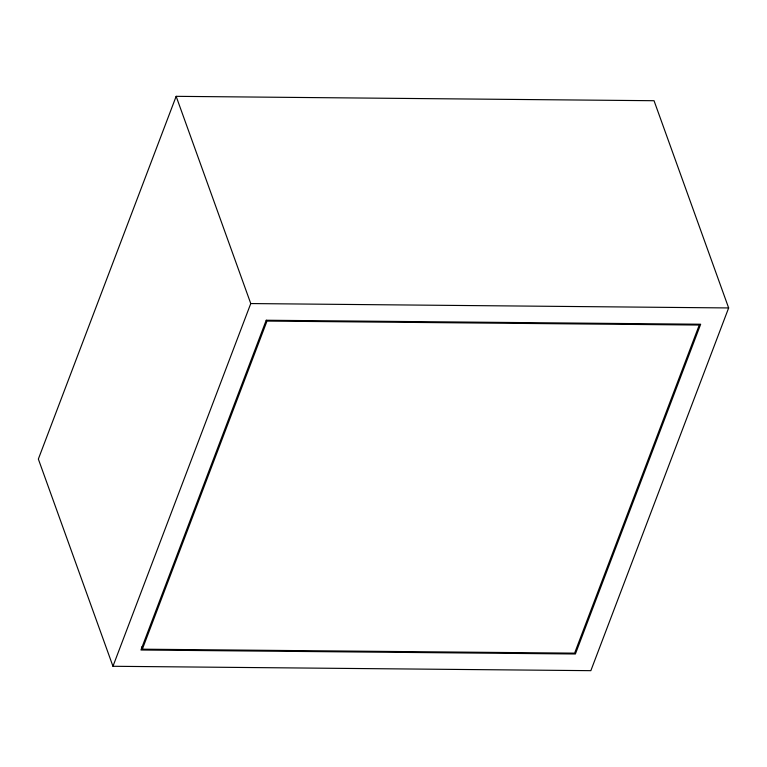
<?xml version="1.0" encoding="UTF-8"?>
<svg xmlns="http://www.w3.org/2000/svg" width="767" height="767" viewBox="0 0 767 767"><rect width="100%" height="100%" fill="white"/><g stroke="black" fill="none" stroke-linecap="round" stroke-linejoin="round"><path stroke-width="1.15" d="M176.151 96.335L38.35 459.059L112.96 666.283L590.849 670.665L728.65 307.941L654.04 100.717L176.151 96.335L250.761 303.559L112.96 666.283M142.346 649.189L266.993 321.076L699.264 325.045L574.617 653.148L142.346 649.189L141.55 646.974M250.761 303.559L728.65 307.941M266.216 320.242L140.946 650.004L575.394 653.983L700.664 324.23L266.216 320.242"/></g></svg>
